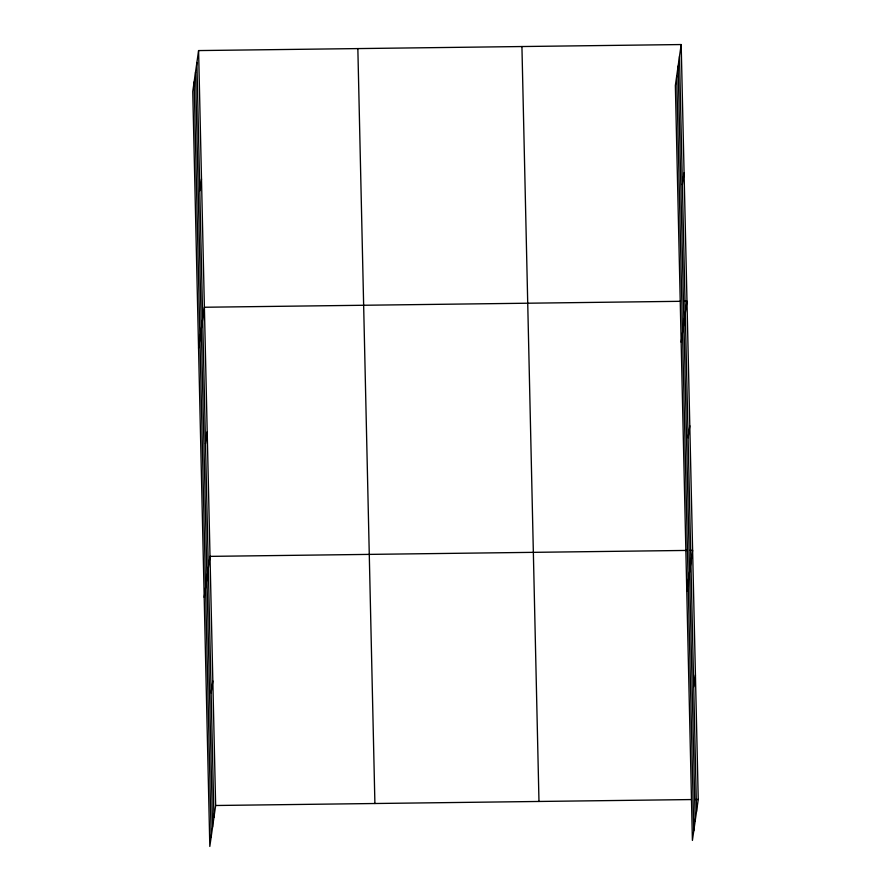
<?xml version="1.0" encoding="UTF-8"?>
<svg xmlns="http://www.w3.org/2000/svg" width="891" height="891" viewBox="0 0 891 891"><rect width="100%" height="100%" fill="white"/><g stroke="black" fill="none" stroke-linecap="round" stroke-linejoin="round"><path stroke-width="1.34" d="M198.593 50.575L192.757 91.517L209.819 846.45L215.644 805.497L198.593 50.575L681.181 44.55L698.243 799.483L692.407 840.425L675.356 85.503L681.181 44.55M199.796 190.83L201.489 178.913M198.559 348.192L204.384 307.25L680.123 301.314M205.509 443.74L207.202 431.812M204.184 597.326L210.02 556.374L687.117 550.426M211.134 692.864L212.826 680.936M682.383 184.816L684.088 172.887M681.158 342.177L686.983 301.225L684.232 301.258M688.097 437.715L689.801 425.787M686.783 591.301L692.608 550.348L689.868 550.382M693.733 686.838L695.425 674.91M215.644 805.497L691.371 799.561M695.492 799.517L698.243 799.483M679.488 56.478L696.539 811.4M678.129 66.057L695.18 820.979M676.715 75.924L693.777 830.846M521.926 46.532L538.977 801.466M357.848 48.582L374.899 803.515M196.889 62.493L213.951 817.426M195.53 72.071L212.581 827.004M194.127 81.939L211.178 836.872"/></g></svg>
